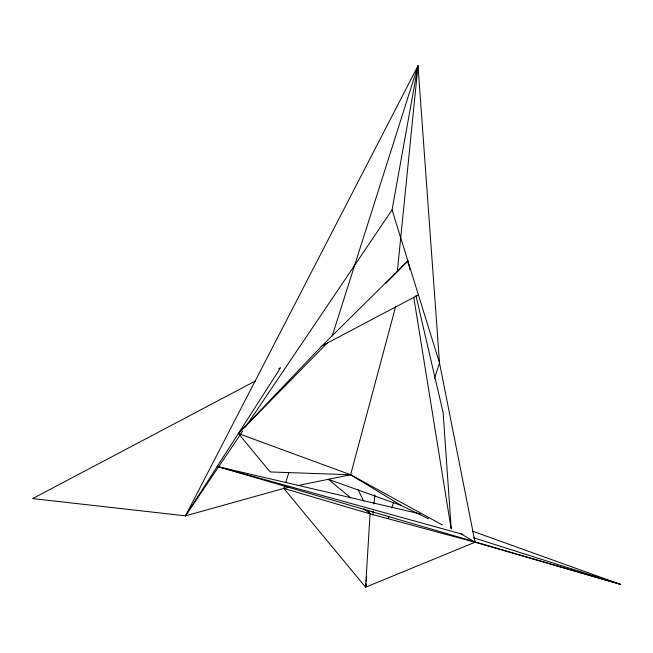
<?xml version="1.0" encoding="UTF-8"?>
<svg xmlns="http://www.w3.org/2000/svg" width="653" height="653" viewBox="0 0 653 653"><rect width="100%" height="100%" fill="white"/><g stroke="black" fill="none" stroke-linecap="round" stroke-linejoin="round"><path stroke-width="0.98" d="M472.854 531.281L620.35 584.321L475.041 542.235L365.607 587.202L370.063 513.854L368.251 510.222M284.732 485.497L283.802 488.411L365.607 587.202L366.015 583.145M366.219 581.113L366.627 577.056M372.847 515.176L373.255 511.119M373.965 504.018L374.879 494.892M397.31 271.721L418.002 65.798L185.493 515.854L32.65 498.574L255.396 380.993M245.414 427.103L392.061 209.874L418.002 65.798L439.526 363.003L475.041 542.235L370.063 513.854L283.802 488.411L185.493 515.854L280.651 367.663L278.847 368.619M395.742 306.249L350.612 474.755L297.662 485.579M285.655 482.583L288.74 472.87M332.238 335.887L418.002 65.798M365.607 587.202L366.562 584.296M388.225 518.588L388.861 516.654M391.735 507.952L393.645 502.157M434.425 378.462L439.526 363.003L392.061 209.874M185.493 515.854L242.557 431.331M409.953 269.836L407.88 260.914L321.986 345.853L238.361 433.527L270.171 471.948L350.612 474.755L442.391 524.971M328.108 342.148L238.361 433.527L350.612 474.755L401.342 505.561L428.597 518.809M385.801 283.394L407.88 260.914L408.37 263.934M321.986 345.853L418.426 294.944M283.802 488.411L289.744 487.195M473.539 537.762L620.35 584.321L217.212 466.462L420.72 514.025M217.212 466.462L462.846 534.374M401.342 505.561L328.345 479.31L350.751 497.864M460.904 533.754L475.041 542.235M363.884 508.736L370.063 513.854M357.852 489.309L363.729 501.129M415.937 295.597L443.109 412.533L451.231 528.832M413.733 297.172L451.141 528.84"/></g></svg>
